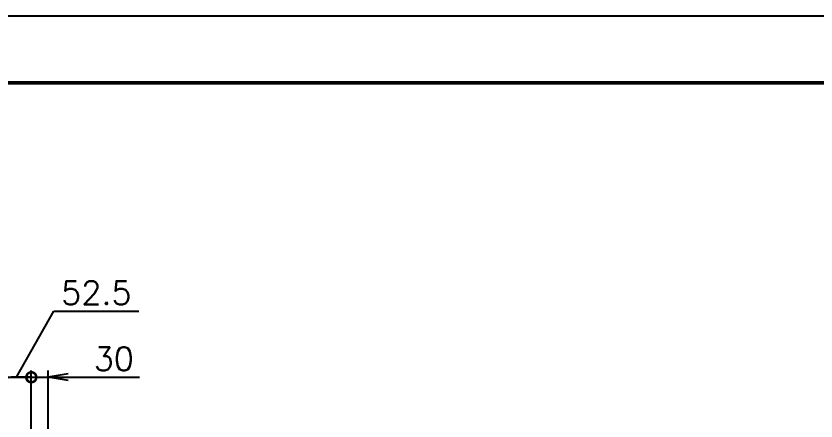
# Model space of a CAD drawing. Header units: millimetres. Extents: x -73083 to 81340, y -6859 to 6812.
# Drawn here: x -20376 to -18940, y -2537 to -1810 of the extents above; entities that cross this region are included whole.
import ezdxf

# ---------------------------------------------------------------- set-up
doc = ezdxf.new("R2010")
doc.units = ezdxf.units.MM
doc.layers.add('A3', color=7, linetype='Continuous', plot=False)
doc.layers.add('AM_VIS', color=7, linetype='Continuous', lineweight=50)
doc.layers.add('word_dim', color=253, linetype='Continuous')
doc.styles.get("Standard").update_dxf_attribs({"font": 'romans.shx', "bigfont": 'bigfont.shx'})
doc.dimstyles.new('STANDARD1-12', dxfattribs={"dimscale": 12, "dimtxt": 3.5, "dimasz": 3, "dimexe": 1, "dimexo": 0, "dimgap": 1, "dimtad": 3, "dimdec": 1, "dimdsep": 46, "dimtxsty": 'Standard', "dimblk1": 'OPEN', "dimblk2": 'OPEN', "dimsah": 1, "dimcen": 0, "dimclrd": 256, "dimclre": 256, "dimclrt": 3, "dimadec": 0, "dimazin": 0, "dimtfac": 1, "dimtdec": 1, "dimtmove": 0, "dimatfit": 3, "dimldrblk": 'OPEN', "dimfxl": 0, "dimtolj": 1, "dimtzin": 0, "dimarcsym": 0})

# ---------------------------------------------------------------- blocks, each defined once
blk = doc.blocks.new('_DotSmall')
at = {"color": 0, "linetype": 'ByBlock', "const_width": 0.5}
blk.add_lwpolyline([(-0.0625, 0, 1), (0.0625, 0, 1)], format="xyb", close=True, dxfattribs=at)
blk = doc.blocks.new('*D998')
at = {"layer": 'DEFPOINTS', "color": 0, "linetype": 'Continuous', "ltscale": 2}
for p in [(-20348.5, -2458.9), (-20401, -3145.2), (-20348.5, -3277.7)]:
    blk.add_point(p, dxfattribs=at)
at = {"layer": 'word_dim', "linetype": 'Continuous', "lineweight": -2, "ltscale": 2}
for p, q in [((-20374.8, -2458.9), (-20307.8, -2340.2)), ((-20307.8, -2340.2), (-20155.8, -2340.2)), ((-20401, -3145.2), (-20401, -2446.9)), ((-20348.5, -3277.7), (-20348.5, -2446.9)), ((-20401, -2458.9), (-20348.5, -2458.9))]:
    blk.add_line(p, q, dxfattribs=at)
at = {"layer": 'word_dim', "linetype": 'Continuous', "lineweight": -2, "ltscale": 2, "xscale": 36, "yscale": 36, "zscale": 36, "rotation": 180}
blk.add_blockref('_DotSmall', (-20401, -2458.9), dxfattribs=at)
at = {"layer": 'word_dim', "linetype": 'Continuous', "lineweight": -2, "ltscale": 2, "xscale": 36, "yscale": 36, "zscale": 36}
blk.add_blockref('_DotSmall', (-20348.5, -2458.9), dxfattribs=at)
at = {"layer": 'word_dim', "color": 3, "linetype": 'Continuous', "ltscale": 2, "insert": (-20231.8, -2307.2), "char_height": 42, "attachment_point": 5}
blk.add_mtext('\\A1;52.5', dxfattribs=at)
blk = doc.blocks.new('_Open')
at = {"color": 0, "lineweight": -2}
for p, q in [((-1, 0.167), (0, 0)), ((-1, -0.167), (0, 0)), ((0, 0), (-1, 0))]:
    blk.add_line(p, q, dxfattribs=at)
blk = doc.blocks.new('*D999')
at = {"layer": 'DEFPOINTS', "color": 0, "linetype": 'Continuous', "ltscale": 2}
for p in [(-20318.5, -2458.9), (-20348.5, -3277.7), (-20318.5, -3277.7)]:
    blk.add_point(p, dxfattribs=at)
at = {"layer": 'word_dim', "linetype": 'Continuous', "lineweight": -2, "ltscale": 2}
for p, q in [((-20348.5, -3277.7), (-20348.5, -2446.9)), ((-20318.5, -3277.7), (-20318.5, -2446.9)), ((-20348.5, -2458.9), (-20384.5, -2458.9)), ((-20348.5, -2458.9), (-20318.5, -2458.9)), ((-20282.5, -2458.9), (-20154.5, -2458.9))]:
    blk.add_line(p, q, dxfattribs=at)
at = {"layer": 'word_dim', "linetype": 'Continuous', "lineweight": -2, "ltscale": 2, "xscale": 36, "yscale": 36, "zscale": 36}
blk.add_blockref('_DotSmall', (-20348.5, -2458.9), dxfattribs=at)
at = {"layer": 'word_dim', "linetype": 'Continuous', "lineweight": -2, "ltscale": 2, "xscale": 36, "yscale": 36, "zscale": 36, "rotation": 180}
blk.add_blockref('_Open', (-20318.5, -2458.9), dxfattribs=at)
at = {"layer": 'word_dim', "color": 3, "linetype": 'Continuous', "ltscale": 2, "insert": (-20200.5, -2425.9), "char_height": 42, "attachment_point": 5}
blk.add_mtext('\\A1;30', dxfattribs=at)

msp = doc.modelspace()

# ---------------------------------------------------------------- linework, layer by layer
at = {"layer": 'A3', "linetype": 'Continuous'}
msp.add_lwpolyline([(-24632.76409, -1810.23226), (-17504.76409, -1810.23226), (-17504.76409, -6850.23226), (-24632.76409, -6850.23226)], close=True, dxfattribs=at)
at = {"layer": 'AM_VIS', "linetype": 'Continuous'}
msp.add_line((-24332.76409, -1930.23226), (-17624.76409, -1930.23226), dxfattribs=at)

# ---------------------------------------------------------------- dimensions: what is measured, and where the dimension line sits
at = {"layer": 'word_dim', "linetype": 'Continuous', "ltscale": 2}
dim = msp.add_linear_dim(base=(-20348.50455, -2458.93791), p1=(-20401.00431, -3145.21244), p2=(-20348.50455, -3277.71256), dimstyle='STANDARD1-12', override={"dimblk1": 'DotSmall', "dimblk2": 'DotSmall', "dimtmove": 1}, dxfattribs=at)
dim.commit()
dim.dimension.update_dxf_attribs({"geometry": '*D998', "text_midpoint": (-20295.77279, -2340.16079), "dimtype": 160})
dim = msp.add_linear_dim(base=(-20318.50455, -2458.93791), p1=(-20348.50455, -3277.71256), p2=(-20318.50455, -3277.71256), dimstyle='STANDARD1-12', override={"dimblk1": 'DotSmall'}, dxfattribs=at)
dim.commit()
dim.dimension.update_dxf_attribs({"geometry": '*D999', "text_midpoint": (-20200.50455, -2425.93791)})

doc.saveas('drawing.dxf')
